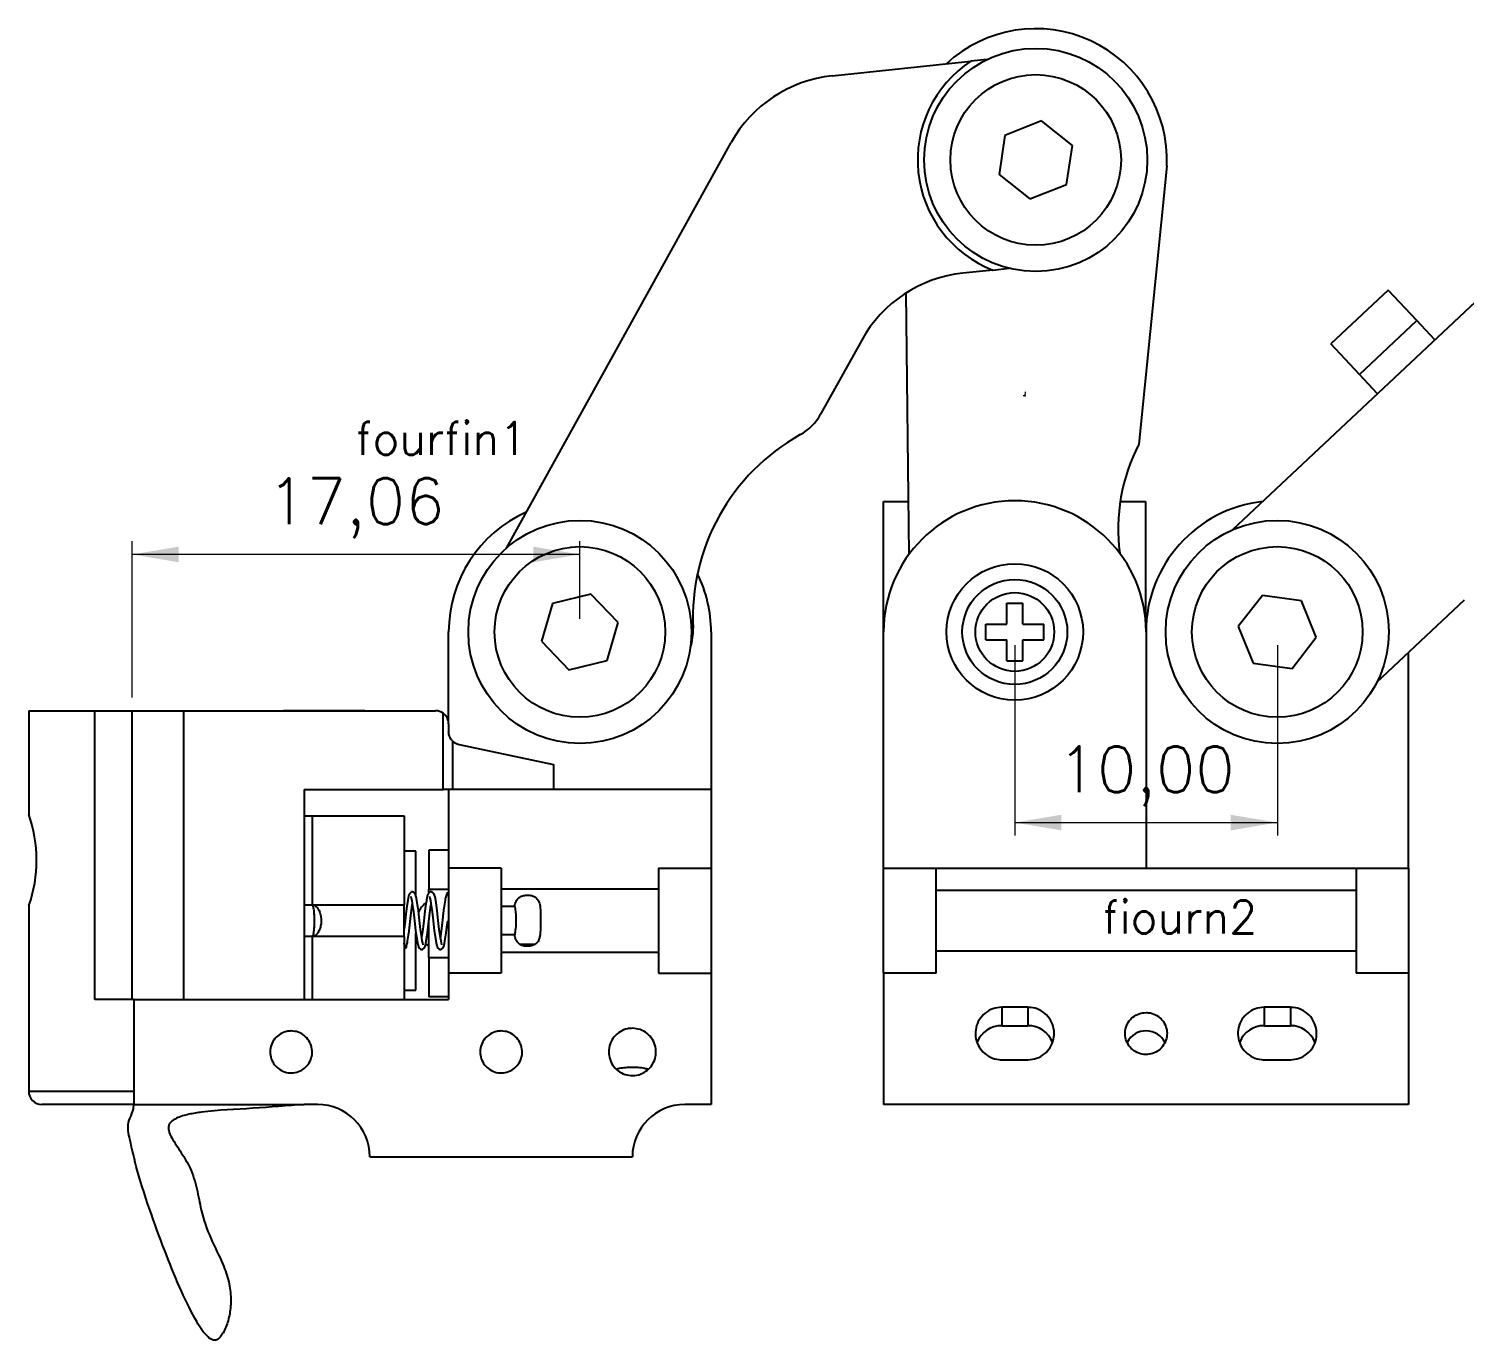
# Model space of a CAD drawing. Header units: millimetres. Extents: x 15 to 1184, y 5 to 836.
# Drawn here: x 539.1 to 648.5, y 452.9 to 552.9 of the extents above; entities that cross this region are included whole.
import ezdxf

# ---------------------------------------------------------------- set-up
doc = ezdxf.new("R2010")
doc.units = ezdxf.units.MM
doc.header["$PDSIZE"] = -1
doc.layers.get('0').update_dxf_attribs({"lineweight": 18})
doc.layers.add('尺寸线层', color=3, linetype='Continuous', lineweight=18)
doc.styles.get("Standard").update_dxf_attribs({"font": 'txt.shx'})
doc.dimstyles.new('ISO-25', dxfattribs={"dimtxt": 2.5, "dimasz": 2.5, "dimexe": 1.25, "dimexo": 0.625, "dimtad": 1, "dimtxsty": 'Standard', "dimcen": 2.5, "dimdle": 5, "dimadec": 0, "dimazin": 0, "dimtfac": 1, "dimtmove": 0, "dimatfit": 3, "dimfxl": 0, "dimarcsym": 0})

# ---------------------------------------------------------------- blocks, each defined once
blk = doc.blocks.new('*X9')
at = {"layer": '尺寸线层', "linetype": 'Continuous'}
for points in [[(614.21, 492.4), (617.76, 492.99), (617.76, 491.8)], [(634.21, 492.4), (630.65, 492.99), (630.65, 491.8)]]:
    blk.add_hatch(color=0, dxfattribs=at).paths.add_polyline_path(points, flags=0)
at = {"layer": '尺寸线层', "color": 0, "linetype": 'Continuous'}
for p, q in [((614.21, 505.92), (614.21, 491.4)), ((634.21, 505.92), (634.21, 491.4)), ((614.21, 492.4), (634.21, 492.4))]:
    blk.add_line(p, q, dxfattribs=at)
at = {"layer": '尺寸线层', "color": 0, "insert": (624.21, 495.92), "char_height": 3.5, "width": 19, "attachment_point": 5}
blk.add_mtext('10,00', dxfattribs=at)
blk = doc.blocks.new('*X11')
at = {"layer": '尺寸线层', "linetype": 'Continuous'}
for points in [[(546.94, 512.83), (550.5, 512.23), (550.5, 513.42)], [(581.06, 512.83), (577.51, 512.23), (577.51, 513.42)]]:
    blk.add_hatch(color=0, dxfattribs=at).paths.add_polyline_path(points, flags=0)
at = {"layer": '尺寸线层', "color": 0, "linetype": 'Continuous'}
for p, q in [((546.94, 501.92), (546.94, 513.83)), ((581.06, 507.92), (581.06, 513.83)), ((581.06, 512.83), (546.94, 512.83))]:
    blk.add_line(p, q, dxfattribs=at)
at = {"layer": '尺寸线层', "color": 0, "insert": (564, 516.35), "char_height": 3.5, "width": 19, "attachment_point": 5}
blk.add_mtext('17,06', dxfattribs=at)

msp = doc.modelspace()

# ---------------------------------------------------------------- linework, layer by layer
at = {"color": 7, "linetype": 'Continuous', "lineweight": 25}
for p, q in [((600.286, 549.299), (610.862, 550.41)), ((612.106, 550.541), (610.862, 550.41)), ((616.246, 545.853), (613.451, 544.757)), ((618.593, 543.981), (616.246, 545.853)), ((575.459, 513.311), (592.585, 544.203)), ((613.451, 544.757), (613.003, 541.789)), ((618.145, 541.012), (618.593, 543.981)), ((613.003, 541.789), (615.35, 539.916)), ((625.788, 542.442), (623.664, 521.217)), ((630.82, 514.717), (659.991, 542.129)), ((615.35, 539.916), (618.145, 541.012)), ((612.533, 534.498), (610.241, 534.257)), ((612.533, 534.498), (613.777, 534.628)), ((606.151, 512.846), (605.927, 532.754)), ((642.656, 532.974), (638.283, 528.866)), ((644.847, 530.642), (642.656, 532.974)), ((640.475, 526.534), (644.847, 530.642)), ((646.217, 529.185), (644.847, 530.642)), ((602.54, 529.16), (599.406, 523.507)), ((640.475, 526.534), (638.283, 528.866)), ((641.844, 525.076), (640.475, 526.534)), ((604.205, 506.92), (604.205, 516.869)), ((604.205, 516.869), (606.105, 516.869)), ((622.243, 516.869), (624.155, 516.869)), ((624.155, 516.869), (624.155, 507.926)), ((581.905, 509.802), (578.988, 509.09)), ((583.979, 507.632), (581.905, 509.802)), ((578.988, 509.09), (578.146, 506.208)), ((613.605, 509.12), (614.805, 509.12)), ((613.605, 507.52), (613.605, 509.12)), ((614.805, 507.52), (614.805, 509.12)), ((633.072, 509.7), (631.231, 507.328)), ((636.046, 509.292), (633.072, 509.7)), ((637.18, 506.512), (636.046, 509.292)), ((648.456, 509.333), (641.777, 503.057)), ((583.138, 504.75), (583.979, 507.632)), ((571.063, 499.92), (571.063, 506.92)), ((591.063, 506.92), (591.063, 494.92)), ((604.205, 488.92), (604.205, 506.92)), ((612.005, 506.32), (612.005, 507.52)), ((612.005, 507.52), (613.605, 507.52)), ((614.805, 507.52), (616.405, 507.52)), ((616.405, 506.32), (616.405, 507.52)), ((624.205, 506.92), (624.205, 488.92)), ((631.231, 507.328), (632.365, 504.548)), ((635.339, 504.14), (637.18, 506.512)), ((578.146, 506.208), (580.221, 504.038)), ((612.005, 506.32), (613.605, 506.32)), ((613.605, 504.72), (613.605, 506.32)), ((614.805, 504.72), (614.805, 506.32)), ((614.805, 506.32), (616.405, 506.32)), ((580.221, 504.038), (583.138, 504.75)), ((613.605, 504.72), (614.805, 504.72)), ((632.365, 504.548), (635.339, 504.14)), ((644.205, 488.92), (644.205, 505.339)), ((539.063, 500.92), (539.063, 493.02)), ((539.063, 500.92), (544.109, 500.92)), ((544.109, 478.92), (544.109, 500.92)), ((544.109, 500.92), (546.942, 500.92)), ((546.942, 478.92), (546.942, 500.92)), ((546.942, 500.92), (550.861, 500.92)), ((550.861, 500.92), (550.861, 478.92)), ((550.861, 500.92), (570.063, 500.92)), ((558.477, 500.92), (558.477, 500.943)), ((558.477, 500.943), (564.677, 500.943)), ((564.677, 500.943), (564.677, 500.92)), ((570.649, 494.92), (570.649, 500.73)), ((571.063, 499.92), (571.063, 499.33)), ((571.356, 498.623), (571.356, 494.92)), ((571.855, 498.352), (579.063, 496.819)), ((579.063, 496.819), (579.063, 494.92)), ((560.063, 494.92), (560.063, 478.92)), ((560.063, 494.92), (570.649, 494.92)), ((571.063, 494.92), (570.649, 494.92)), ((591.063, 494.92), (571.063, 494.92)), ((571.063, 494.92), (571.063, 488.92)), ((591.063, 494.92), (591.063, 488.92)), ((560.063, 492.92), (560.663, 492.92)), ((560.663, 492.92), (567.663, 492.92)), ((560.663, 492.92), (560.663, 486.12)), ((567.663, 492.92), (567.663, 486.12)), ((568.563, 490.22), (567.663, 490.22)), ((568.563, 486.871), (568.563, 490.22)), ((569.563, 490.3), (569.563, 487.31)), ((571.063, 490.3), (569.563, 490.3)), ((575.063, 488.92), (571.063, 488.92)), ((571.063, 488.92), (571.063, 480.92)), ((575.063, 488.92), (575.063, 480.92)), ((587.063, 488.92), (587.063, 480.92)), ((587.063, 488.92), (591.063, 488.92)), ((591.063, 488.92), (591.063, 480.92)), ((604.205, 480.92), (604.205, 488.92)), ((604.205, 488.92), (608.205, 488.92)), ((608.205, 480.92), (608.205, 488.92)), ((608.205, 488.92), (640.205, 488.92)), ((640.205, 488.92), (640.205, 480.92)), ((640.205, 488.92), (644.205, 488.92)), ((644.205, 488.92), (644.205, 480.92)), ((569.563, 487.31), (571.063, 487.31)), ((569.563, 487.033), (569.563, 487.31)), ((587.063, 487.32), (575.063, 487.32)), ((640.205, 487.22), (608.205, 487.22)), ((539.063, 486.067), (539.063, 471.92)), ((560.063, 486.12), (560.663, 486.12)), ((560.663, 486.12), (567.663, 486.12)), ((567.663, 483.72), (567.663, 486.12)), ((576.098, 486.009), (575.063, 486.009)), ((569.563, 482.11), (569.563, 484.92)), ((560.663, 483.72), (560.063, 483.72)), ((567.663, 483.72), (560.663, 483.72)), ((560.663, 483.72), (560.663, 478.92)), ((567.663, 483.72), (567.663, 478.92)), ((568.563, 479.62), (568.563, 483.969)), ((576.098, 483.831), (575.063, 483.831)), ((569.31, 483.151), (569.563, 482.978)), ((575.063, 482.52), (587.063, 482.52)), ((577.637, 483.11), (576.491, 483.11)), ((608.205, 482.62), (640.205, 482.62)), ((569.563, 482.11), (569.563, 479.12)), ((569.563, 482.11), (571.063, 482.11)), ((575.063, 480.92), (571.063, 480.92)), ((571.063, 480.92), (571.063, 478.92)), ((587.063, 480.92), (591.063, 480.92)), ((591.063, 480.92), (591.063, 470.92)), ((608.205, 480.92), (604.205, 480.92)), ((604.205, 480.92), (604.205, 470.92)), ((644.205, 480.92), (640.205, 480.92)), ((644.205, 480.92), (644.205, 470.92)), ((567.663, 479.62), (568.563, 479.62)), ((546.942, 478.92), (544.109, 478.92)), ((547.063, 478.92), (546.942, 478.92)), ((547.063, 478.92), (571.063, 478.92)), ((547.063, 478.92), (547.063, 470.92)), ((550.861, 478.92), (560.063, 478.92)), ((560.663, 478.92), (567.663, 478.92)), ((571.063, 479.12), (569.563, 479.12)), ((613.205, 478.322), (613.205, 476.92)), ((615.205, 478.322), (613.205, 478.322)), ((615.205, 478.322), (615.205, 476.92)), ((633.205, 478.322), (633.205, 476.92)), ((635.205, 478.322), (633.205, 478.322)), ((635.205, 478.322), (635.205, 476.92)), ((613.205, 476.92), (615.205, 476.92)), ((633.205, 476.92), (635.205, 476.92)), ((613.205, 474.325), (615.205, 474.325)), ((633.205, 474.325), (635.205, 474.325)), ((539.063, 471.92), (547.063, 471.92)), ((547.063, 470.92), (540.063, 470.92)), ((547.063, 470.92), (560.063, 470.92)), ((561.063, 470.92), (560.063, 470.92)), ((591.063, 470.92), (589.063, 470.92)), ((644.205, 470.92), (604.205, 470.92)), ((565.063, 466.92), (585.063, 466.92)), ((553.87, 453.502), (553.86, 453.484))]:
    msp.add_line(p, q, dxfattribs=at)
at = {"color": 7, "linetype": 'Continuous'}
for q in [(615.015, 525.21), (614.848, 524.909)]:
    msp.add_line((615.002, 524.902), q, dxfattribs=at)
at = {"color": 7, "linetype": 'Continuous', "lineweight": 25}
for points in [[(569.119, 483.08), (569.114, 483.102), (569.089, 483.197), (569.055, 483.374), (569.014, 483.62), (568.927, 484.247), (568.848, 484.943), (568.766, 485.66), (568.675, 486.311), (568.599, 486.732), (568.507, 486.989), (568.388, 487.099), (568.3, 487.12), (568.226, 487.109), (568.076, 486.978), (568.013, 486.813), (567.942, 486.475), (567.846, 485.843), (567.791, 485.406), (567.738, 484.92), (567.689, 484.475), (567.663, 484.263)], [(570.544, 483.08), (570.539, 483.102), (570.514, 483.197), (570.48, 483.374), (570.439, 483.62), (570.352, 484.247), (570.273, 484.943), (570.191, 485.66), (570.1, 486.311), (570.024, 486.732), (569.932, 486.989), (569.813, 487.099), (569.725, 487.12), (569.651, 487.109), (569.501, 486.978), (569.438, 486.813), (569.367, 486.475), (569.271, 485.843), (569.216, 485.406), (569.163, 484.92), (569.114, 484.475), (569.065, 484.08), (569.006, 483.674)], [(568.182, 486.76), (568.187, 486.738), (568.212, 486.643), (568.246, 486.465), (568.287, 486.22), (568.374, 485.592), (568.453, 484.897), (568.535, 484.18), (568.626, 483.529), (568.702, 483.107), (568.794, 482.851), (568.913, 482.741), (569, 482.72), (569.075, 482.731), (569.225, 482.862), (569.288, 483.027), (569.359, 483.364), (569.455, 483.997), (569.509, 484.433), (569.563, 484.92)], [(569.607, 486.76), (569.612, 486.738), (569.637, 486.643), (569.671, 486.465), (569.712, 486.22), (569.799, 485.592), (569.878, 484.897), (569.96, 484.18), (570.051, 483.529), (570.127, 483.107), (570.219, 482.851), (570.338, 482.741), (570.425, 482.72), (570.5, 482.731), (570.65, 482.862), (570.713, 483.027), (570.784, 483.364), (570.88, 483.997), (570.934, 484.433), (570.988, 484.92)]]:
    msp.add_lwpolyline(points, dxfattribs=at)
for centre, radius in [((615.798, 542.885), 8.5), ((615.798, 542.885), 6.5), ((581.063, 506.92), 8.5), ((634.205, 506.92), 8.5), ((581.063, 506.92), 6.5), ((634.205, 506.92), 6.5), ((614.205, 506.92), 5.2), ((614.205, 506.92), 4), ((614.205, 506.92), 3)]:
    msp.add_circle(centre, radius, dxfattribs=at)
for centre, radius, start, end in [((615.798, 542.885), 10, 357.46426, 132.8662), ((615.798, 542.885), 9, 123.26235, 248.73026), ((601.331, 539.354), 10, 95.9963, 150.9963), ((611.286, 524.312), 10, 95.9963, 150.9963), ((595.907, 525.446), 4, 299.20797, 330.9963), ((605.667, 507.989), 16, 119.20797, 182.78463), ((636.082, 514.752), 14, 152.49764, 187.50085), ((614.205, 506.92), 10, 360, 180), ((634.205, 506.92), 10, 96.34941, 180), ((581.063, 506.92), 10, 114.12653, 180), ((581.063, 506.92), 10, 0, 26.33367), ((585.691, 507.017), 4, 341.34069, 2.78463), ((570.063, 499.92), 1, 54.14143, 90), ((572.063, 499.33), 1, 225, 258), ((529.14, 489.521), 10.522, 340.84023, 19.42544), ((570.563, 484.71), 2, 128.88777, 154.84479), ((613.197, 474.921), 1.999, 89.76912, 158.31725), ((615.216, 474.925), 1.995, 21.77754, 90.31789), ((624.205, 474.92), 1.608, 25.73686, 153.34009), ((633.197, 474.921), 1.999, 89.76912, 158.31725), ((635.216, 474.925), 1.995, 21.77754, 90.31789), ((540.063, 471.92), 1, 180, 270), ((561.063, 466.92), 4, 0, 90), ((589.063, 466.92), 4, 90, 180)]:
    msp.add_arc(centre, radius, start, end, dxfattribs=at)
for points, knots in [([(571.063, 499.92), (571.052, 500.029), (571.031, 500.245), (570.88, 500.529), (570.723, 500.665), (570.649, 500.73)], [0, 0, 0, 0, 0.32453288, 0.6481905, 0.94317128, 0.94317128, 0.94317128, 0.94317128]), ([(571.356, 498.623), (571.303, 498.682), (571.199, 498.802), (571.085, 499.055), (571.07, 499.237), (571.063, 499.33)], [0, 0, 0, 0, 0.26030596, 0.51992801, 0.7843483, 0.7843483, 0.7843483, 0.7843483]), ([(571.063, 487.098), (571.011, 487.061), (570.907, 486.986), (570.858, 486.802), (570.782, 486.455), (570.709, 485.953), (570.639, 485.402), (570.589, 484.932), (570.541, 484.482), (570.487, 484.04), (570.451, 483.803), (570.431, 483.674)], [0, 0, 0, 0, 0.3226184, 0.6460402, 1.0999372, 1.7138876, 2.0746352, 2.4563758, 2.8067668, 3.1347089, 3.5305185, 3.5305185, 3.5305185, 3.5305185]), ([(576.098, 486.009), (576.11, 486.084), (576.143, 486.279), (576.255, 486.532), (576.472, 486.736), (576.747, 486.845), (577.048, 486.879), (577.33, 486.853), (577.579, 486.771), (577.799, 486.618), (577.975, 486.34), (578.063, 485.855), (578.062, 485.175), (578.066, 484.383), (578.046, 483.754), (577.897, 483.349), (577.746, 483.183), (577.646, 483.12), (577.63, 483.11)], [0, 0, 0, 0, 0.2362961, 0.6099104, 0.9098989, 1.211559, 1.4752008, 1.7235079, 1.9710094, 2.2283129, 2.5765205, 3.0661195, 3.7537072, 4.4524005, 5.1813279, 5.5481592, 5.8611779, 5.9220182, 5.9220182, 5.9220182, 5.9220182]), ([(560.663, 483.72), (560.664, 483.72), (560.686, 483.721), (560.73, 483.774), (560.786, 483.989), (560.826, 484.315), (560.846, 484.699), (560.847, 485.095), (560.83, 485.468), (560.795, 485.784), (560.747, 486.015), (560.701, 486.106), (560.672, 486.12), (560.664, 486.12), (560.663, 486.12)], [0, 0, 0, 0, 0.0121826, 0.3012833, 0.5926707, 0.8689381, 1.1079166, 1.3414936, 1.5775132, 1.8228242, 2.0864246, 2.36886, 2.4648845, 2.4770671, 2.4770671, 2.4770671, 2.4770671]), ([(560.663, 486.12), (560.666, 486.12), (560.695, 486.12), (560.798, 486.106), (560.967, 486.016), (561.151, 485.784), (561.285, 485.468), (561.354, 485.095), (561.351, 484.827), (561.323, 484.575), (561.267, 484.311), (561.114, 483.989), (560.904, 483.774), (560.746, 483.721), (560.666, 483.72), (560.663, 483.72)], [0, 0, 0, 0, 0.0148357, 0.1316819, 0.4746756, 0.7942287, 1.0918195, 1.3788352, 1.6632458, 1.6750139, 1.9539593, 2.2890035, 2.6423417, 2.9937588, 3.0085945, 3.0085945, 3.0085945, 3.0085945]), ([(568.138, 484.92), (568.154, 485.069), (568.185, 485.358), (568.239, 485.8), (568.275, 486.037), (568.295, 486.166)], [0, 0, 0, 0, 0.4096984, 0.7931481, 1.2559526, 1.2559526, 1.2559526, 1.2559526]), ([(569.563, 484.92), (569.579, 485.069), (569.61, 485.358), (569.664, 485.8), (569.7, 486.037), (569.72, 486.166)], [0, 0, 0, 0, 0.4096984, 0.7931481, 1.2559526, 1.2559526, 1.2559526, 1.2559526]), ([(576.098, 486.009), (576.138, 485.731), (576.218, 485.18), (576.178, 484.405), (576.119, 483.985), (576.098, 483.831)], [0, 0, 0, 0, 0.8587316, 1.7005632, 2.1877013, 2.1877013, 2.1877013, 2.1877013]), ([(567.663, 482.742), (567.715, 482.779), (567.819, 482.853), (567.868, 483.037), (567.944, 483.385), (568.017, 483.887), (568.086, 484.438), (568.12, 484.756), (568.138, 484.92)], [0, 0, 0, 0, 0.2987396, 0.5982232, 1.0185247, 1.5870333, 1.92108, 2.2745659, 2.2745659, 2.2745659, 2.2745659]), ([(576.496, 483.11), (576.417, 483.172), (576.24, 483.31), (576.14, 483.577), (576.108, 483.768), (576.098, 483.831)], [0, 0, 0, 0, 0.30063842, 0.67149784, 0.85344515, 0.85344515, 0.85344515, 0.85344515]), ([(567.694, 483.08), (567.693, 483.085), (567.691, 483.097), (567.674, 483.147), (567.663, 483.201), (567.663, 483.204)], [0, 0, 0, 0, 0.05255796, 0.12428278, 0.12750736, 0.12750736, 0.12750736, 0.12750736]), ([(577.63, 483.11), (577.552, 483.073), (577.397, 482.999), (577.108, 482.963), (576.822, 482.979), (576.619, 483.041), (576.523, 483.095), (576.496, 483.11)], [0, 0, 0, 0, 0.2730922, 0.5470036, 0.8198088, 1.0779473, 1.1801566, 1.1801566, 1.1801566, 1.1801566]), ([(613.205, 478.322), (612.98, 478.3), (612.53, 478.256), (611.931, 477.911), (611.476, 477.403), (611.216, 476.769), (611.181, 476.087), (611.373, 475.431), (611.772, 474.875), (612.332, 474.485), (612.841, 474.337), (613.135, 474.328), (613.205, 474.325)], [0, 0, 0, 0, 0.6741222, 1.348251, 2.0221828, 2.6956515, 3.3685947, 4.0411917, 4.7138267, 5.3869033, 6.0606244, 6.2721659, 6.2721659, 6.2721659, 6.2721659]), ([(615.205, 474.325), (615.43, 474.348), (615.881, 474.392), (616.48, 474.737), (616.935, 475.245), (617.194, 475.878), (617.23, 476.561), (617.037, 477.216), (616.639, 477.772), (616.079, 478.163), (615.57, 478.31), (615.276, 478.32), (615.205, 478.322)], [0, 0, 0, 0, 0.6742606, 1.3485322, 2.0224793, 2.6957848, 3.368541, 4.0411018, 4.713885, 5.3871569, 6.0609376, 6.2721652, 6.2721652, 6.2721652, 6.2721652]), ([(633.205, 478.322), (632.98, 478.3), (632.53, 478.256), (631.931, 477.911), (631.476, 477.403), (631.216, 476.769), (631.181, 476.087), (631.373, 475.431), (631.772, 474.875), (632.332, 474.485), (632.841, 474.337), (633.135, 474.328), (633.205, 474.325)], [0, 0, 0, 0, 0.6741222, 1.348251, 2.0221828, 2.6956515, 3.3685947, 4.0411917, 4.7138267, 5.3869033, 6.0606244, 6.2721659, 6.2721659, 6.2721659, 6.2721659]), ([(635.205, 474.325), (635.43, 474.348), (635.881, 474.392), (636.48, 474.737), (636.935, 475.245), (637.194, 475.878), (637.23, 476.561), (637.037, 477.216), (636.639, 477.772), (636.079, 478.163), (635.57, 478.31), (635.276, 478.32), (635.205, 478.322)], [0, 0, 0, 0, 0.6742606, 1.3485322, 2.0224793, 2.6957848, 3.368541, 4.0411018, 4.713885, 5.3871569, 6.0609376, 6.2721652, 6.2721652, 6.2721652, 6.2721652]), ([(624.205, 477.922), (624.025, 477.904), (623.665, 477.869), (623.186, 477.593), (622.822, 477.187), (622.614, 476.68), (622.586, 476.134), (622.74, 475.609), (623.059, 475.165), (623.507, 474.851), (624.034, 474.703), (624.581, 474.738), (625.085, 474.951), (625.49, 475.32), (625.75, 475.802), (625.836, 476.342), (625.738, 476.88), (625.467, 477.355), (625.055, 477.712), (624.609, 477.897), (624.318, 477.915), (624.205, 477.922)], [0, 0, 0, 0, 0.5393586, 1.0787226, 1.6179198, 2.1567341, 2.6951237, 3.2332371, 3.7713816, 4.3098822, 4.848907, 5.3883681, 5.9279587, 6.4673056, 7.0061589, 7.5445158, 8.082612, 8.6207869, 9.1593067, 9.6982557, 10.0358476, 10.0358476, 10.0358476, 10.0358476]), ([(559.063, 476.52), (559.243, 476.502), (559.603, 476.467), (560.082, 476.191), (560.446, 475.785), (560.654, 475.278), (560.683, 474.731), (560.529, 474.206), (560.21, 473.761), (559.761, 473.446), (559.234, 473.298), (558.688, 473.333), (558.184, 473.547), (557.779, 473.915), (557.518, 474.397), (557.432, 474.938), (557.53, 475.476), (557.801, 475.953), (558.213, 476.31), (558.659, 476.495), (558.951, 476.513), (559.063, 476.52)], [0, 0, 0, 0, 0.5390529, 1.0781058, 1.6171587, 2.1562116, 2.6952645, 3.2343174, 3.7733703, 4.3124232, 4.8514761, 5.390529, 5.9295819, 6.4686348, 7.0076877, 7.5467406, 8.0857935, 8.6248464, 9.1638993, 9.7029522, 10.0403368, 10.0403368, 10.0403368, 10.0403368]), ([(575.063, 476.52), (575.243, 476.502), (575.603, 476.467), (576.082, 476.191), (576.446, 475.785), (576.654, 475.278), (576.683, 474.731), (576.529, 474.206), (576.21, 473.761), (575.761, 473.446), (575.234, 473.298), (574.688, 473.333), (574.184, 473.547), (573.779, 473.915), (573.518, 474.397), (573.432, 474.938), (573.53, 475.476), (573.801, 475.953), (574.213, 476.31), (574.659, 476.495), (574.951, 476.513), (575.063, 476.52)], [0, 0, 0, 0, 0.5390529, 1.0781058, 1.6171587, 2.1562116, 2.6952645, 3.2343174, 3.7733703, 4.3124232, 4.8514761, 5.390529, 5.9295819, 6.4686348, 7.0076877, 7.5467406, 8.0857935, 8.6248464, 9.1638993, 9.7029522, 10.0403368, 10.0403368, 10.0403368, 10.0403368]), ([(585.063, 476.72), (585.265, 476.7), (585.67, 476.66), (586.209, 476.35), (586.618, 475.893), (586.853, 475.322), (586.885, 474.708), (586.712, 474.116), (586.353, 473.616), (585.849, 473.262), (585.256, 473.096), (584.641, 473.135), (584.074, 473.375), (583.618, 473.789), (583.325, 474.331), (583.229, 474.94), (583.338, 475.546), (583.643, 476.082), (584.107, 476.484), (584.609, 476.691), (584.937, 476.712), (585.063, 476.72)], [0, 0, 0, 0, 0.6064345, 1.212869, 1.8193035, 2.4257381, 3.0321726, 3.6386071, 4.2450416, 4.8514761, 5.4579106, 6.0643451, 6.6707797, 7.2772142, 7.8836487, 8.4900832, 9.0965177, 9.7029522, 10.3093867, 10.9158213, 11.2953789, 11.2953789, 11.2953789, 11.2953789]), ([(585.063, 473.737), (584.884, 473.732), (584.526, 473.723), (584.102, 473.668), (583.915, 473.612), (583.845, 473.591)], [0, 0, 0, 0, 0.4741861, 0.947289, 1.2312935, 1.2312935, 1.2312935, 1.2312935]), ([(586.282, 473.582), (586.194, 473.611), (585.989, 473.678), (585.541, 473.726), (585.21, 473.733), (585.063, 473.737)], [0, 0, 0, 0, 0.3666804, 0.8489586, 1.2348329, 1.2348329, 1.2348329, 1.2348329]), ([(553.86, 453.484), (553.797, 453.38), (553.703, 453.225), (553.549, 453.068), (553.437, 452.996), (553.354, 452.962), (553.269, 452.948), (553.193, 452.949), (553.099, 452.967), (552.917, 453.041), (552.418, 453.453), (551.723, 454.574), (550.683, 456.631), (549.557, 459.406), (548.401, 462.509), (547.406, 465.516), (546.848, 467.851), (546.527, 469.385), (546.922, 470.159), (547.06, 470.624), (547.062, 470.861), (547.063, 470.92)], [0, 0, 0, 0, 0.5355835, 0.8038367, 0.9089673, 1.0150332, 1.0730959, 1.1314232, 1.2015096, 1.3235246, 1.7324061, 3.6875814, 6.7946468, 9.9028146, 13.0059689, 16.1096727, 18.1775172, 19.2609716, 19.8694438, 20.3190363, 20.4656619, 20.4656619, 20.4656619, 20.4656619]), ([(560.063, 470.92), (558.759, 470.813), (556.152, 470.598), (553.204, 470.482), (551.257, 470.187), (550.464, 469.96), (549.96, 469.673), (549.762, 469.421), (549.694, 469.189), (549.732, 468.818), (550.081, 468.148), (550.702, 467.24), (551.463, 465.984), (551.914, 464.484), (552.206, 462.633), (552.899, 460.683), (553.824, 458.934), (554.349, 457.4), (554.512, 456.12), (554.408, 454.955), (554.166, 454.094), (553.943, 453.648), (553.87, 453.502)], [0, 0, 0, 0, 3.5082622, 7.0162984, 7.9016058, 8.7805388, 9.222905, 9.4247959, 9.6280833, 9.8611527, 10.4151671, 11.6390135, 12.8588578, 14.4038958, 15.9579923, 18.2161811, 20.4865244, 22.0607078, 23.6345921, 25.1988929, 26.7643342, 27.5331362, 27.5331362, 27.5331362, 27.5331362])]:
    msp.add_open_spline(points, degree=3, knots=knots, dxfattribs=at)
at = {"color": 7, "linetype": 'Continuous'}
msp.add_point((615.002, 524.902), dxfattribs=at)

# ---------------------------------------------------------------- texts
at = {"layer": '尺寸线层', "char_height": 2.5, "width": 13.4581, "attachment_point": 1}
for s, insert in [('fourfin1', (563.978, 522.92)), ('fiourn2', (620.894, 486.448))]:
    msp.add_mtext(s, dxfattribs=dict(at, insert=insert))

# ---------------------------------------------------------------- dimensions: what is measured, and where the dimension line sits
at = {"layer": '尺寸线层'}
for base, p1, p2, picture, middle in [((546.942, 512.827), (581.063, 506.92), (546.942, 500.92), '*X11', (564.002, 516.351)), ((634.205, 492.397), (614.205, 506.92), (634.205, 506.92), '*X9', (624.205, 495.921))]:
    dim = msp.add_linear_dim(base=base, p1=p1, p2=p2, dimstyle='ISO-25', override={"dimtxt": 3.5, "dimasz": 3.556, "dimexe": 1, "dimexo": 1, "dimgap": 1.524, "dimtih": 1, "dimtoh": 1, "dimlfac": 0.5, "dimzin": 0, "dimsah": 1, "dimdle": 7.112, "dimadec": 2, "dimtfill": 1, "dimtolj": 1, "dimtzin": 8}, dxfattribs=at)
    dim.commit()
    dim.dimension.update_dxf_attribs({"geometry": picture, "text_midpoint": middle})

doc.saveas('drawing.dxf')
